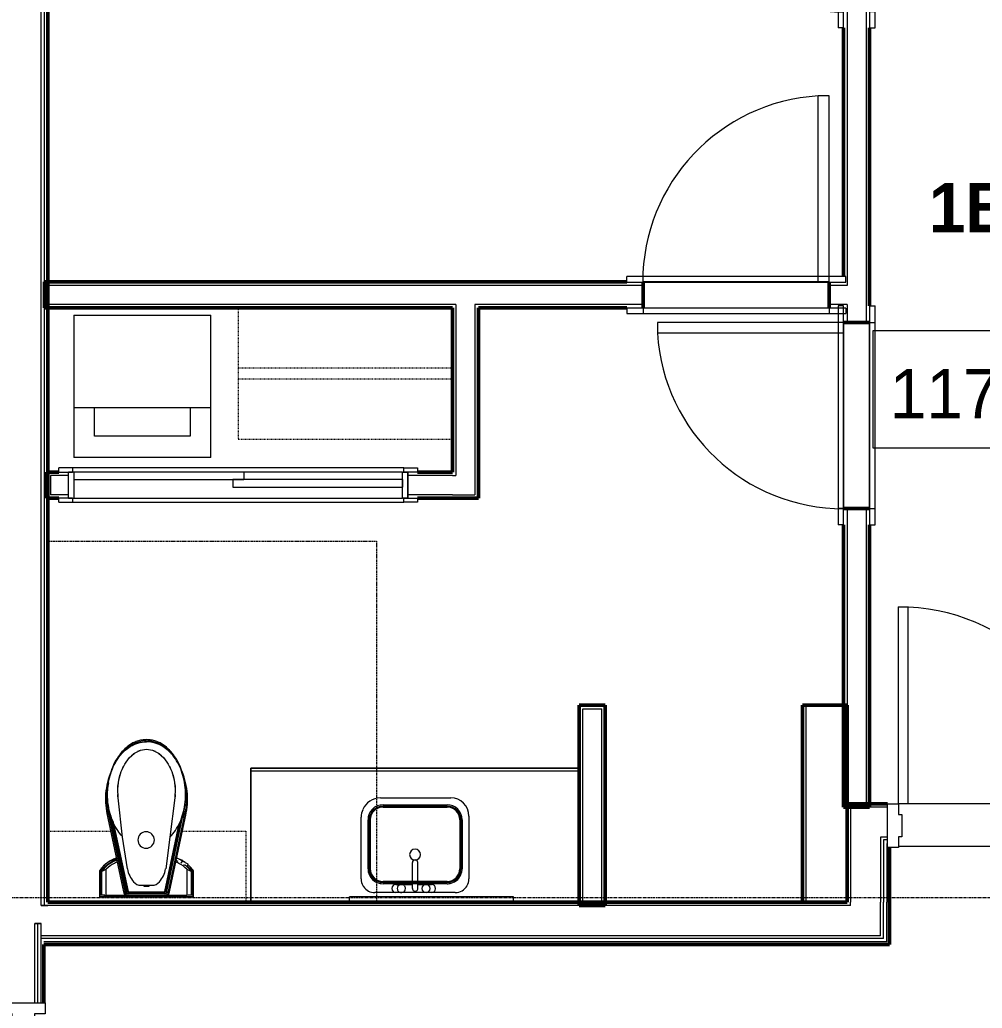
# Model space of a CAD drawing. Header units: inches. Extents: x -4218 to -1830, y 9767 to 12426.
# Drawn here: x -3464.4 to -3288.6, y 11827 to 12007.7 of the extents above; entities that cross this region are included whole.
import ezdxf

# ---------------------------------------------------------------- set-up
doc = ezdxf.new("R2010")
doc.units = ezdxf.units.IN
doc.header["$MEASUREMENT"] = 0
for name, pattern in [('Dash', [0.25, 0.125, -0.125]), ('Grid Line 1_2_', [0.875, 0.5, -0.125, 0.125, -0.125]), ('Hidden', [0.28125, 0.1875, -0.09375])]:
    doc.linetypes.add(name, pattern=pattern)
for name, color, linetype, lineweight in [('0-1', 7, 'Continuous', 5), ('0-2', 10, 'Continuous', 9), ('A-AREA-IDEN', 2, 'Continuous', 9), ('A-DOOR-1', 10, 'Continuous', 9), ('A-DOOR-2', 50, 'Continuous', 20), ('A-DOOR-FRAM-1', 10, 'Continuous', 9), ('A-DOOR-FRAM-3', 50, 'Continuous', 20), ('A-WALL-1', 7, 'Continuous', 50), ('A-WALL-2', 250, 'Continuous', 13), ('A-WALL-3', 10, 'Continuous', 9), ('A-WALL-4', 252, 'Continuous', 9), ('A-WALL-5', 253, 'Continuous', 9), ('A-WALL-7', 113, 'Continuous', 9), ('I-WALL-1', 7, 'Continuous', 50), ('I-WALL-2', 10, 'Continuous', 9), ('I-WALL-4', 253, 'Continuous', 9), ('P-SANR-FIXT-1', 10, 'Continuous', 9), ('P-SANR-FIXT-2', 252, 'Continuous', 9), ('P-SANR-FIXT-3', 10, 'Hidden', 9), ('Q-CASE-1', 252, 'Continuous', 9), ('Q-CASE-2', 10, 'Continuous', 9), ('Q-CASE-3', 253, 'Continuous', 9), ('Q-CASE-4', 252, 'Dash', 9), ('Q-CASE-5', 10, 'Dash', 9), ('Q-CASE-8', 254, 'Continuous', 9), ('Q-CASE-HDLN-1', 10, 'Dash', 9), ('Q-CASE-HDLN-2', 252, 'Dash', 9), ('S-GRID-1', 1, 'Grid Line 1_2_', 9)]:
    doc.layers.add(name, color=color, linetype=linetype, lineweight=lineweight)
doc.styles.add('Century Gothic', font='ufonts.com_century-gothic.ttf', dxfattribs={"height": 9})
doc.styles.add('Century Gothic_B', font='GOTHICB.TTF', dxfattribs={"height": 9})

# ---------------------------------------------------------------- blocks, each defined once
blk = doc.blocks.new('Stacked Washer and Dryer - 26_x25_ - Private-1352637-BACKGROUND - RCP - 1ST FLOOR')
at = {"layer": 'P-SANR-FIXT-1'}
for p, q in [((26, 12.5), (0, 12.5)), ((0, -12.5), (0, 12.5)), ((16.90625, 12.5), (16.90625, -12.5)), ((26, 12.5), (26, -12.5)), ((16.90625, 8.75), (22.09375, 8.75)), ((22.09375, 8.75), (22.09375, -8.75)), ((22.09375, -8.75), (16.90625, -8.75)), ((0, -12.5), (26, -12.5))]:
    blk.add_line(p, q, dxfattribs=at)
blk = doc.blocks.new('SWING - SINGLE - FLUSH - 2-10 x 6-8 - PRIVACY-3199407-BACKGROUND - RCP - 1ST FLOOR')
at = {"layer": 'A-DOOR-1'}
blk.add_arc((17, 2.37), 34.07, 93.3657, 180, dxfattribs=at)
at = {"layer": 'A-DOOR-2'}
for p, q in [((15, 2.37), (15, 36.38)), ((17, 36.38), (15, 36.38)), ((17, 2.37), (17, 36.38)), ((17, 2.37), (15, 2.37))]:
    blk.add_line(p, q, dxfattribs=at)
at = {"layer": 'A-DOOR-FRAM-1'}
for p, q in [((-17, 3.37), (-20, 3.37)), ((-20, 2.37), (-20, 3.37)), ((-20, 2.37), (-17, 2.37)), ((17, 3.37), (-17, 3.37)), ((-17, 2.37), (-17, 3.37)), ((-17, 2.37), (17, 2.37)), ((20, 3.37), (17, 3.37)), ((17, 2.37), (17, 3.37)), ((17, 2.37), (20, 2.37)), ((20, 2.37), (20, 3.37)), ((-17, -2.38), (-20, -2.38)), ((-20, -2.38), (-20, -3.38)), ((-20, -3.38), (-17, -3.38)), ((17, -2.38), (-17, -2.38)), ((-17, -2.38), (-17, -3.38)), ((-17, -3.38), (17, -3.38)), ((20, -2.38), (17, -2.38)), ((17, -2.38), (17, -3.38)), ((17, -3.38), (20, -3.38)), ((20, -2.38), (20, -3.38))]:
    blk.add_line(p, q, dxfattribs=at)
blk = doc.blocks.new('OD_CW_Closet - OD_CW_Closet-2966629-BACKGROUND - RCP - 1ST FLOOR')
at = {"layer": 'Q-CASE-HDLN-1'}
for p, q in [((39.85, 24), (0.74, 24)), ((39.85, 0), (39.85, 24)), ((0.74, 13), (39.85, 13)), ((0.74, 11), (39.85, 11))]:
    blk.add_line(p, q, dxfattribs=at)
at = {"layer": 'Q-CASE-HDLN-2'}
for p, q in [((0.74, 24), (0.74, 0)), ((0.74, 0), (39.85, 0))]:
    blk.add_line(p, q, dxfattribs=at)
blk = doc.blocks.new('Vanity Cabinet-Double Door-ADA - 60_ ADA-2968679-BACKGROUND - RCP - 1ST FLOOR')
at = {"layer": 'Q-CASE-2'}
for p, q in [((-29.26, -24), (-29.26, 0)), ((-29.26, 0), (30.74, 0)), ((30.74, 0), (30.74, -24)), ((30.74, -24), (-29.26, -24))]:
    blk.add_line(p, q, dxfattribs=at)
blk = doc.blocks.new('M_Sink Vanity-Square - 500 x 440mm-1372835-BACKGROUND - RCP - 1ST FLOOR')
at = {"layer": 'P-SANR-FIXT-1'}
for p, q in [((-5.22, 8.73), (6.46, 8.73)), ((-7.72, -2.72), (-7.72, 6.23)), ((8.96, 6.23), (8.96, -2.72)), ((0.12, -5.22), (-5.22, -5.22)), ((0.12, -5.47), (0.12, -5.22)), ((6.46, -5.22), (1.12, -5.22)), ((1.12, -5.47), (1.12, -5.22))]:
    blk.add_line(p, q, dxfattribs=at)
at = {"layer": 'P-SANR-FIXT-2'}
for p, q in [((-5.72, 10.23), (7.14, 10.23)), ((-9.22, -4.59), (-9.22, 6.73)), ((10.46, 6.91), (10.46, -4.59)), ((0.12, -5.22), (0.12, -1.59)), ((1.12, -5.22), (1.12, -1.59)), ((7.96, -7.09), (-6.72, -7.09)), ((-2.88, -5.59), (0.12, -5.59)), ((3.62, -7.09), (-2.88, -7.09)), ((0.12, -6.33), (0.12, -5.47)), ((1.12, -6.33), (1.12, -5.47)), ((1.12, -5.59), (3.62, -5.59))]:
    blk.add_line(p, q, dxfattribs=at)
for centre, radius, start, end in [((-5.72, 6.73), 3.5, 90, 156.9352), ((7.14, 6.91), 3.32, 360, 90), ((-5.72, 6.73), 3.5, 157.5, 180), ((-5.22, 6.23), 2.5, 90, 180), ((6.46, 6.23), 2.5, 360, 90), ((0.62, -0.13), 1, 360, 180), ((0.62, -0.13), 1, 180, 0), ((0.62, -1.59), 0.5, 360, 180), ((-5.22, -2.72), 2.5, 180, 270), ((6.46, -2.72), 2.5, 270, 360), ((-6.72, -4.59), 2.5, 180, 209.2665), ((7.96, -4.59), 2.5, 330.7335, 0), ((-6.72, -4.59), 2.5, 210, 212.8234), ((-6.72, -4.59), 2.5, 213.9421, 270), ((-2.88, -6.34), 0.75, 90, 270), ((-1.88, -6.34), 0.75, 45, 180), ((-1.88, -6.34), 0.75, 180, 225), ((-1.88, -6.34), 0.75, 225, 0), ((-1.88, -6.34), 0.75, 360, 43.2336), ((0.62, -6.33), 0.5, 180, 300), ((0.62, -6.33), 0.5, 300, 0), ((2.62, -6.34), 0.75, 0, 180), ((2.62, -6.34), 0.75, 180, 270), ((2.62, -6.34), 0.75, 270, 0), ((3.62, -6.34), 0.75, 360, 90), ((3.62, -6.34), 0.75, 270, 357.6929), ((7.96, -4.59), 2.5, 270, 330)]:
    blk.add_arc(centre, radius, start, end, dxfattribs=at)
blk = doc.blocks.new('Plbg-Toilet Wall Mount FV-UH - _ALL_ADA-2253648-BACKGROUND - RCP - 1ST FLOOR')
at = {"layer": 'P-SANR-FIXT-1'}
for p, q in [((-4.36, 11.88), (-5.19, 19.06)), ((5.19, 19.06), (4.27, 11.88)), ((-7.04, 15.38), (-4.18, 1.93)), ((-6.84, 15.43), (-3.97, 1.95)), ((-3.72, 1.97), (-6.6, 15.49)), ((-6.46, 15.52), (-3.58, 1.97)), ((-6.18, 14.86), (-3.44, 1.97)), ((6.18, 14.86), (3.44, 1.97)), ((3.58, 1.97), (6.46, 15.52)), ((3.72, 1.97), (6.6, 15.49)), ((6.84, 15.43), (3.97, 1.95)), ((4.18, 1.93), (7.04, 15.38)), ((-3.32, 1.96), (-5.95, 14.34)), ((-3.32, 1.96), (-5.95, 14.34)), ((5.95, 14.34), (3.32, 1.96)), ((3.32, 1.96), (5.95, 14.34)), ((-3.5, 6.09), (-4.36, 11.88)), ((4.27, 11.88), (3.5, 6.09)), ((5.38, 7.67), (5.73, 7.49)), ((5.56, 8.05), (5.48, 8.09)), ((6.06, 7.8), (5.57, 8.06)), ((6.57, 7.53), (6.06, 7.8)), ((6.36, 7.15), (6.57, 7.53)), ((7.6, 6.98), (6.57, 7.53)), ((-8.59, 5.72), (-8.59, 1)), ((-8.54, 5.71), (-8.54, 1.05)), ((-8.31, 1.28), (-8.31, 5.64)), ((-8.22, 5.61), (-7.36, 6.07)), ((-8.22, 5.61), (-8.22, 1.37)), ((-7.36, 1.24), (-7.36, 6.07)), ((6.78, 6.93), (7.4, 6.6)), ((7.36, 6.07), (7.36, 1.24)), ((7.36, 6.07), (8.22, 5.61)), ((7.4, 6.6), (7.6, 6.98)), ((8.22, 1.37), (8.22, 5.61)), ((8.31, 5.64), (8.31, 1.28)), ((8.54, 1.05), (8.54, 5.71)), ((8.59, 1), (8.59, 5.72)), ((3.28, 1.87), (-3.28, 1.87)), ((3.28, 1.87), (-3.28, 1.87)), ((1, 3.09), (-1, 3.09)), ((-0.5, 3.09), (-0.5, 2.94)), ((-0.5, 2.94), (0.5, 2.94)), ((0.5, 2.94), (0.5, 3.09)), ((-8.59, 1), (-8.54, 1.05)), ((-8.59, 1), (8.59, 1)), ((-8.54, 1.05), (-3.28, 1.05)), ((-7.63, 1.28), (-8.31, 1.28)), ((-8.22, 1.37), (-7.36, 1.24)), ((-3.78, 1.24), (-7.36, 1.24)), ((-3.28, 1.76), (3.28, 1.76)), ((-3.28, 1.62), (3.28, 1.62)), ((3.28, 1.48), (-3.28, 1.48)), ((-3.28, 1.23), (3.28, 1.23)), ((-3.28, 1.03), (3.28, 1.03)), ((3.28, 1.05), (8.54, 1.05)), ((7.36, 1.24), (3.8, 1.24)), ((8.22, 1.37), (7.36, 1.24)), ((8.31, 1.28), (7.63, 1.28)), ((8.54, 1.05), (8.59, 1))]:
    blk.add_line(p, q, dxfattribs=at)
at = {"layer": 'P-SANR-FIXT-1', "flags": 128}
for points in [[(3.39, 28.52), (3.22, 28.65), (3.05, 28.77), (2.87, 28.89), (2.68, 29), (2.49, 29.11), (2.3, 29.2), (2.1, 29.29), (1.9, 29.37), (1.7, 29.44), (1.49, 29.51), (1.29, 29.56), (1.08, 29.61), (0.86, 29.65), (0.65, 29.68), (0.44, 29.7), (0.22, 29.71), (0.01, 29.72), (-0.21, 29.71), (-0.43, 29.7), (-0.64, 29.68), (-0.85, 29.65), (-1.07, 29.61), (-1.28, 29.57), (-1.48, 29.51), (-1.69, 29.45), (-1.89, 29.37), (-2.09, 29.29), (-2.29, 29.21), (-2.48, 29.11), (-2.67, 29.01), (-2.86, 28.9), (-3.04, 28.78), (-3.22, 28.65), (-3.39, 28.52), (-3.39, 28.52)], [(-3.39, 28.52), (-3.68, 28.27), (-3.96, 28.02), (-4.22, 27.76), (-4.48, 27.48), (-4.73, 27.2), (-4.96, 26.9), (-5.18, 26.6), (-5.39, 26.29), (-5.58, 25.97), (-5.77, 25.64), (-5.94, 25.3), (-6.09, 24.96), (-6.24, 24.61), (-6.37, 24.26), (-6.46, 23.97)], [(-5.19, 19.06), (-5.24, 20.72), (-5.04, 22.36), (-4.61, 23.9), (-3.97, 25.27), (-3.15, 26.4), (-2.18, 27.25), (-1.12, 27.78), (0, 27.96)], [(-2.73, 26.82), (-2.44, 27.07), (-2.32, 27.16)], [(-1.57, 27.6), (-1.26, 27.73), (-1.19, 27.76)], [(0, 27.96), (1.12, 27.78), (2.18, 27.25), (3.15, 26.4), (3.97, 25.27), (4.61, 23.9), (5.04, 22.36), (5.24, 20.72), (5.19, 19.06)], [(1.19, 27.76), (1.26, 27.73), (1.57, 27.6)], [(2.32, 27.16), (2.44, 27.07), (2.73, 26.82)], [(6.46, 23.97), (6.34, 24.32), (6.21, 24.68), (6.07, 25.02), (5.91, 25.36), (5.74, 25.7), (5.55, 26.02), (5.35, 26.34), (5.14, 26.65), (4.92, 26.95), (4.68, 27.25), (4.44, 27.53), (4.18, 27.8), (3.91, 28.07), (3.63, 28.32), (3.39, 28.52)], [(-3.7, 25.7), (-3.48, 26), (-3.33, 26.19)], [(3.33, 26.19), (3.48, 26), (3.7, 25.7)], [(-6.46, 23.97), (-6.66, 23.47), (-6.84, 22.97), (-6.99, 22.46), (-7.13, 21.94), (-7.25, 21.42), (-7.34, 20.89), (-7.41, 20.36), (-7.47, 19.83), (-7.5, 19.29), (-7.5, 19.22)], [(-4.46, 24.29), (-4.32, 24.6), (-4.17, 24.9)], [(4.17, 24.9), (4.32, 24.6), (4.46, 24.29)], [(7.5, 19.22), (7.47, 19.75), (7.42, 20.28), (7.35, 20.81), (7.26, 21.34), (7.15, 21.86), (7.01, 22.38), (6.86, 22.89), (6.69, 23.4), (6.49, 23.9), (6.46, 23.97)], [(-4.97, 22.68), (-4.91, 22.94), (-4.79, 23.36)], [(4.79, 23.36), (4.91, 22.94), (4.97, 22.68)], [(-5.23, 20.93), (-5.21, 21.12), (-5.16, 21.62)], [(5.16, 21.62), (5.21, 21.12), (5.23, 20.93)], [(-7.5, 19.22), (-7.51, 18.71), (-7.49, 18.2), (-7.46, 17.69), (-7.4, 17.19), (-7.33, 16.68), (-7.23, 16.18), (-7.12, 15.69), (-7.04, 15.38)], [(-5.2, 19.16), (-5.21, 19.24), (-5.24, 19.7)], [(5.24, 19.7), (5.21, 19.24), (5.2, 19.16)], [(7.04, 15.38), (7.16, 15.87), (7.27, 16.37), (7.36, 16.87), (7.43, 17.38), (7.47, 17.88), (7.5, 18.39), (7.51, 18.9), (7.5, 19.22)], [(-6.2, 7.78), (-6.42, 7.67), (-6.63, 7.55), (-6.84, 7.42), (-7.04, 7.29), (-7.24, 7.15), (-7.43, 7), (-7.61, 6.84), (-7.79, 6.67), (-7.96, 6.5), (-8.13, 6.32), (-8.28, 6.14), (-8.43, 5.95), (-8.58, 5.75), (-8.59, 5.72)], [(-5.48, 8.09), (-5.72, 7.99), (-6.08, 7.83), (-6.2, 7.78)], [(6.2, 7.78), (5.84, 7.94), (5.67, 8.01)], [(7.06, 7.27), (6.86, 7.41), (6.65, 7.53), (6.44, 7.65), (6.23, 7.76), (6.2, 7.78)], [(-8.59, 5.72), (-8.57, 5.72), (-8.54, 5.71)], [(8.59, 5.72), (8.45, 5.92), (8.3, 6.11), (8.15, 6.3), (7.98, 6.48), (7.81, 6.65), (7.63, 6.82), (7.55, 6.89)], [(8.59, 5.72), (8.57, 5.72), (8.54, 5.71)], [(-4.18, 1.93), (-4.18, 1.89), (-4.17, 1.86), (-4.17, 1.82), (-4.17, 1.78), (-4.16, 1.75), (-4.15, 1.71), (-4.14, 1.68), (-4.13, 1.65), (-4.12, 1.61), (-4.11, 1.58), (-4.09, 1.54), (-4.08, 1.51), (-4.06, 1.48), (-4.04, 1.45), (-4.02, 1.42), (-4, 1.39), (-3.98, 1.36), (-3.96, 1.33), (-3.93, 1.31), (-3.91, 1.28), (-3.88, 1.26), (-3.85, 1.23), (-3.83, 1.21), (-3.8, 1.19), (-3.77, 1.17), (-3.74, 1.15), (-3.7, 1.13), (-3.67, 1.12), (-3.64, 1.1), (-3.61, 1.09), (-3.57, 1.08), (-3.54, 1.06), (-3.5, 1.06), (-3.47, 1.05), (-3.43, 1.04), (-3.4, 1.03), (-3.36, 1.03), (-3.33, 1.03), (-3.29, 1.03), (-3.28, 1.03)], [(3.28, 1.03), (3.31, 1.03), (3.35, 1.03), (3.39, 1.03), (3.42, 1.04), (3.46, 1.04), (3.49, 1.05), (3.53, 1.06), (3.56, 1.07), (3.6, 1.08), (3.63, 1.1), (3.66, 1.11), (3.69, 1.13), (3.73, 1.15), (3.76, 1.16), (3.79, 1.18), (3.82, 1.2), (3.84, 1.23), (3.87, 1.25), (3.9, 1.27), (3.92, 1.3), (3.95, 1.33), (3.97, 1.35), (3.99, 1.38), (4.01, 1.41), (4.03, 1.44), (4.05, 1.47), (4.07, 1.5), (4.09, 1.53), (4.1, 1.57), (4.12, 1.6), (4.13, 1.63), (4.14, 1.67), (4.15, 1.7), (4.16, 1.74), (4.16, 1.77), (4.17, 1.81), (4.17, 1.84), (4.18, 1.88), (4.18, 1.92), (4.18, 1.93)]]:
    blk.add_lwpolyline(points, dxfattribs=at)
at = {"layer": 'P-SANR-FIXT-1'}
for centre, radius, start, end in [((0, 24.33), 5.19, 50.983, 129.017), ((2.52, 21.22), 9.19, 129.017, 134.6706), ((-2.52, 21.22), 9.19, 45.3294, 50.983), ((-2.52, 21.22), 9.19, 39.6369, 39.7894), ((5.86, 18.78), 13.17, 166.6125, 178.1438), ((-5.86, 18.78), 13.17, 1.8562, 13.3875), ((5.21, 18.81), 12.52, 178.1438, 195.647), ((-5.21, 18.81), 12.52, 344.353, 1.8562), ((5.21, 18.81), 12.27, 184.8224, 195.684), ((-5.21, 18.81), 12.27, 344.316, 355.1776), ((5.21, 18.81), 12.12, 194.5231, 195.7055), ((-5.21, 18.81), 12.12, 344.2945, 345.4769), ((-0.07, 11.38), 1.5, 90, 180), ((-0.07, 11.38), 1.5, 0, 90), ((-0.07, 11.38), 1.5, 180, 270), ((-0.07, 11.38), 1.5, 270, 360), ((-3.58, 2.29), 6.08, 115.5531, 145.6316), ((-3.58, 2.29), 5.8, 115.5531, 144.7885), ((-3.58, 2.29), 5.7, 115.5531, 144.4831), ((-3.58, 2.29), 6.03, 115.5531, 118.4021), ((-3.58, 2.29), 6.01, 115.5531, 116.7956), ((-1.97, -1.06), 9.79, 110.9873, 115.5531), ((-1.97, -1.06), 9.74, 112.4799, 115.5531), ((-1.97, -1.06), 9.73, 114.2165, 115.5531), ((-1.97, -1.06), 9.51, 111.1968, 115.5531), ((-1.97, -1.06), 9.42, 111.292, 115.5531), ((-1.97, -1.06), 9.06, 111.6673, 115.5531), ((1.97, -1.06), 9.06, 64.4469, 68.3327), ((1.97, -1.06), 9.79, 68.5107, 69.0127), ((1.97, -1.06), 9.79, 64.4469, 66.4646), ((3.58, 2.29), 6.08, 59.8162, 64.4469), ((-3.58, 2.29), 6.03, 143.0957, 145.478), ((-3.58, 2.29), 6.01, 143.868, 145.4479), ((-3.58, 2.29), 5.34, 115.5531, 135.0558), ((1.71, 7.14), 5.31, 191.457, 220), ((-1.71, 7.14), 5.31, 320, 348.543), ((3.58, 2.29), 5.34, 44.9442, 64.4469), ((3.58, 2.29), 5.7, 35.5169, 52.2434), ((3.58, 2.29), 5.8, 35.2115, 48.4633), ((3.58, 2.29), 6.08, 34.3684, 49.1307), ((3.58, 2.29), 6.03, 34.522, 36.9043), ((3.58, 2.29), 6.01, 34.5521, 36.132), ((-1, 4.87), 1.77, 220, 270), ((1, 4.87), 1.77, 270, 320), ((-3.28, 1.93), 0.696, 178.1504, 270), ((-3.28, 1.93), 0.446, 174.6724, 270), ((-3.28, 1.93), 0.304, 170.9836, 270), ((-3.28, 1.93), 0.168, 163.6202, 183.372), ((-3.28, 1.93), 0.0508, 138.9841, 270), ((-3.28, 1.93), 0.0508, 138.9841, 270), ((3.28, 1.93), 0.446, 270, 5.3276), ((3.28, 1.93), 0.304, 270, 9.0164), ((3.28, 1.93), 0.0508, 270, 41.0159), ((3.28, 1.93), 0.0508, 270, 41.0159), ((3.28, 1.93), 0.696, 270, 1.8496), ((3.28, 1.93), 0.168, 356.6274, 16.3798)]:
    blk.add_arc(centre, radius, start, end, dxfattribs=at)
for points, knots in [([(-3.93, 27.75), (-3.64, 28.01), (-2.9, 28.56), (-1.58, 29.16), (-0.53, 29.32), (0, 29.32)], [0.828916, 0.828916, 0.828916, 0.828916, 0.875, 0.9375, 1, 1, 1, 1]), ([(3.93, 27.75), (3.64, 28.01), (2.9, 28.56), (1.58, 29.16), (0.53, 29.32), (0, 29.32)], [-0.171084, -0.171084, -0.171084, -0.171084, -0.125, -0.0625, 0, 0, 0, 0]), ([(-4.39, 12.02), (-4.71, 12.35), (-5.34, 13.15), (-6.11, 14.55), (-6.89, 16.7), (-7.28, 19.66), (-6.89, 22.62), (-6.11, 24.78), (-5.3, 26.24), (-4.53, 27.2), (-4.04, 27.65), (-3.94, 27.74)], [0.1958498, 0.1958498, 0.1958498, 0.1958498, 0.25, 0.3125, 0.375, 0.5, 0.625, 0.6875, 0.75, 0.8125, 0.8284856, 0.8284856, 0.8284856, 0.8284856]), ([(4.28, 11.91), (4.64, 12.27), (5.32, 13.1), (6.11, 14.55), (6.89, 16.7), (7.28, 19.66), (6.89, 22.62), (6.11, 24.78), (5.3, 26.24), (4.53, 27.2), (4.04, 27.65), (3.94, 27.74)], [-0.8099436, -0.8099436, -0.8099436, -0.8099436, -0.75, -0.6875, -0.625, -0.5, -0.375, -0.3125, -0.25, -0.1875, -0.1715144, -0.1715144, -0.1715144, -0.1715144]), ([(-6.46, 23.97), (-6.46, 23.97), (-6.46, 23.97), (-6.43, 23.96), (-6.39, 23.94), (-6.36, 23.93)], [-1, -1, -1, -1, -0.7857143, -0.5714286, -0.2857143, -0.2857143, -0.2857143, -0.2857143]), ([(6.46, 23.97), (6.46, 23.97), (6.46, 23.97), (6.43, 23.96), (6.39, 23.94), (6.36, 23.93)], [-1, -1, -1, -1, -0.7857143, -0.5714286, -0.2857143, -0.2857143, -0.2857143, -0.2857143]), ([(-7.04, 15.38), (-7.04, 15.38), (-7.03, 15.38), (-6.99, 15.39), (-6.92, 15.41), (-6.87, 15.42), (-6.84, 15.43)], [0.1071734, 0.1071734, 0.1071734, 0.1071734, 0.2857143, 0.5714286, 0.7857143, 1, 1, 1, 1]), ([(-6.46, 15.52), (-6.46, 15.52), (-6.45, 15.53), (-6.42, 15.53), (-6.42, 15.53)], [0, 0, 0, 0, 0.3333333, 0.5, 0.5, 0.5, 0.5]), ([(6.46, 15.52), (6.46, 15.52), (6.45, 15.53), (6.42, 15.53), (6.42, 15.53)], [-1, -1, -1, -1, -0.6666667, -0.5, -0.5, -0.5, -0.5]), ([(7.04, 15.38), (7.04, 15.38), (7.03, 15.38), (7.01, 15.39), (6.95, 15.4), (6.89, 15.42), (6.86, 15.43), (6.84, 15.43)], [-0.8928266, -0.8928266, -0.8928266, -0.8928266, -0.7857143, -0.5714286, -0.2857143, -0.1428571, 0, 0, 0, 0]), ([(-8.54, 5.71), (-8.54, 5.71), (-8.53, 5.71), (-8.51, 5.7), (-8.49, 5.69), (-8.47, 5.69), (-8.46, 5.68), (-8.44, 5.68), (-8.42, 5.67), (-8.41, 5.67)], [0, 0, 0, 0, 0.285714, 0.428571, 0.571429, 0.678571, 0.732143, 0.785714, 1, 1, 1, 1]), ([(8.54, 5.71), (8.54, 5.71), (8.54, 5.71), (8.52, 5.7), (8.49, 5.69), (8.46, 5.68), (8.44, 5.68), (8.42, 5.67), (8.41, 5.67)], [-1, -1, -1, -1, -0.857143, -0.571429, -0.428571, -0.285714, -0.142857, 0, 0, 0, 0]), ([(-4.18, 1.93), (-4.18, 1.93), (-4.17, 1.93), (-4.15, 1.93), (-4.09, 1.94), (-4.03, 1.94), (-3.99, 1.95), (-3.97, 1.95)], [-0.8930814, -0.8930814, -0.8930814, -0.8930814, -0.7857143, -0.5714286, -0.2857143, -0.1428571, 0, 0, 0, 0]), ([(-3.56, 1.97), (-3.54, 1.97), (-3.52, 1.97), (-3.47, 1.97), (-3.45, 1.97), (-3.44, 1.97)], [-0.6666667, -0.6666667, -0.6666667, -0.6666667, -0.3333333, -0.1666667, 0, 0, 0, 0]), ([(3.97, 1.95), (4, 1.95), (4.05, 1.94), (4.13, 1.93), (4.17, 1.93), (4.18, 1.93), (4.18, 1.93)], [-1, -1, -1, -1, -0.7857143, -0.5714286, -0.2857143, -0.1069186, -0.1069186, -0.1069186, -0.1069186]), ([(-8.54, 1.05), (-8.54, 1.05), (-8.54, 1.05), (-8.53, 1.06), (-8.52, 1.07), (-8.52, 1.08), (-8.51, 1.09), (-8.5, 1.09), (-8.49, 1.1), (-8.48, 1.12), (-8.47, 1.13), (-8.46, 1.14), (-8.44, 1.16), (-8.42, 1.17), (-8.41, 1.19)], [0, 0, 0, 0, 0.166667, 0.25, 0.333333, 0.416667, 0.458333, 0.5, 0.583333, 0.666667, 0.708333, 0.75, 0.833333, 1, 1, 1, 1]), ([(8.41, 1.19), (8.42, 1.17), (8.44, 1.16), (8.46, 1.13), (8.47, 1.12), (8.48, 1.11), (8.49, 1.1), (8.5, 1.09), (8.51, 1.09), (8.52, 1.08), (8.52, 1.07), (8.53, 1.06), (8.54, 1.05), (8.54, 1.05), (8.54, 1.05)], [-1, -1, -1, -1, -0.833333, -0.75, -0.666667, -0.625, -0.583333, -0.5, -0.458333, -0.416667, -0.333333, -0.25, -0.166667, 0, 0, 0, 0])]:
    blk.add_open_spline(points, degree=3, knots=knots, dxfattribs=at)
for points in [[(-6.61, 15.49), (-6.56, 15.5), (-6.51, 15.51), (-6.46, 15.52)], [(6.61, 15.49), (6.56, 15.5), (6.51, 15.51), (6.46, 15.52)], [(-3.73, 1.97), (-3.69, 1.97), (-3.63, 1.97), (-3.58, 1.97)], [(3.44, 1.97), (3.46, 1.97), (3.51, 1.97), (3.54, 1.97), (3.56, 1.97)], [(3.58, 1.97), (3.63, 1.97), (3.69, 1.97), (3.73, 1.97)]]:
    blk.add_open_spline(points, degree=3, dxfattribs=at)
at = {"layer": 'P-SANR-FIXT-3'}
for p, q in [((-18, 0), (-18, 66)), ((-18, 66), (42, 66)), ((42, 66), (42, 0)), ((-0.02, 0), (-18, 0)), ((42, 0), (-0.02, 0))]:
    blk.add_line(p, q, dxfattribs=at)
blk = doc.blocks.new('300 Series Wall Hung Cabinet_326 - 36_-V90-BACKGROUND - RCP - 1ST FLOOR')
at = {"layer": 'Q-CASE-4'}
blk.add_line((18, 0.19), (-18, 0.19), dxfattribs=at)
at = {"layer": 'Q-CASE-5'}
for p, q in [((-18, 0.19), (-18, 13.19)), ((-18, 13.19), (-6.65, 13.19)), ((6.4, 13.19), (18, 13.19)), ((18, 13.19), (18, 0.19))]:
    blk.add_line(p, q, dxfattribs=at)
blk = doc.blocks.new('BATHROOM MIRROR - BATHROOM MIRROR 30_-2860221-BACKGROUND - RCP - 1ST FLOOR')
at = {"layer": 'Q-CASE-1'}
for p, q in [((15.74, -23), (-14.26, -23)), ((-14.26, -24), (-14.26, -23)), ((15.74, -24), (15.74, -23))]:
    blk.add_line(p, q, dxfattribs=at)
at = {"layer": 'Q-CASE-3'}
blk.add_line((-14.26, -24), (15.74, -24), dxfattribs=at)
at = {"layer": 'Q-CASE-8'}
blk.add_line((-11.26, -24), (12.74, -24), dxfattribs=at)
blk.add_line((-11.26, -24), (12.74, -24), dxfattribs=at)
blk = doc.blocks.new('SLIDING - FLUSH - 5-0 x 6-8-3203585-BACKGROUND - RCP - 1ST FLOOR')
at = {"layer": 'A-DOOR-1'}
for p, q in [((-32.75, 2.25), (-32.75, 3)), ((-30.25, 3), (-32.75, 3)), ((-32.75, 2.25), (-30.25, 2.25)), ((30.25, 3), (-30.25, 3)), ((-30.25, 3), (-30.25, 2.25)), ((1, 2.25), (-30, 2.25)), ((-30, 2.25), (-30, 0.88)), ((1, 2.25), (1, 0.88)), ((30.25, 2.25), (30.25, 3)), ((30.25, 3), (32.75, 3)), ((32.75, 2.25), (30.25, 2.25)), ((32.75, 3), (32.75, 2.25)), ((-30, 0.88), (1, 0.88)), ((30, 0.88), (-1, 0.88)), ((-1, 0.88), (-1, -0.5)), ((30, 0.88), (30, -0.5)), ((-1, -0.5), (30, -0.5)), ((-32.75, -3.25), (-32.75, -2.5)), ((-30.25, -2.5), (-32.75, -2.5)), ((-32.75, -3.25), (-30.25, -3.25)), ((-30.25, -2.5), (-30.25, -3.25)), ((-30.25, -3.25), (30.25, -3.25)), ((30.25, -2.5), (32.75, -2.5)), ((30.25, -3.25), (30.25, -2.5)), ((32.75, -3.25), (30.25, -3.25)), ((32.75, -2.5), (32.75, -3.25))]:
    blk.add_line(p, q, dxfattribs=at)
at = {"layer": 'A-DOOR-FRAM-1'}
for p, q in [((-30, 2.25), (-31, 2.25)), ((-31, -2.5), (-31, 2.25)), ((-30, 2.25), (-30, -2.5)), ((30, 2.25), (1, 2.25)), ((30, -2.5), (30, 2.25)), ((30, 2.25), (31, 2.25)), ((31, 2.25), (31, -2.5)), ((-31, -2.5), (-30, -2.5)), ((-30, -2.5), (30, -2.5)), ((31, -2.5), (30, -2.5))]:
    blk.add_line(p, q, dxfattribs=at)
blk = doc.blocks.new('CTR - 1st Phase - Unit Layouts_rvt-1-BACKGROUND - RCP - 1ST FLOOR')
at = {"layer": 'A-WALL-1'}
for p, q in [((-3313.92, 11960.74), (-3313.92, 12006.16)), ((-3309.17, 12006.16), (-3309.17, 11959.74)), ((-3459.9, 11959.74), (-3353.55, 11959.74)), ((-3459.9, 11959.11), (-3459.9, 11959.74)), ((-3459.9, 11955.61), (-3459.9, 11959.11)), ((-3350.55, 11959.74), (-3350.55, 11954.99)), ((-3316.55, 11954.99), (-3316.55, 11959.74)), ((-3309.17, 11959.74), (-3309.17, 11955.36)), ((-3459.9, 11954.99), (-3459.9, 11955.61)), ((-3385.4, 11954.99), (-3459.9, 11954.99)), ((-3385.4, 11924.99), (-3385.4, 11954.99)), ((-3353.55, 11954.99), (-3380.65, 11954.99)), ((-3380.65, 11954.99), (-3380.65, 11920.24)), ((-3309.17, 11952.36), (-3313.92, 11952.36)), ((-3459.46, 11924.99), (-3457.27, 11924.99)), ((-3459.46, 11924.36), (-3459.46, 11924.99)), ((-3391.77, 11924.99), (-3385.4, 11924.99)), ((-3459.46, 11920.86), (-3459.46, 11924.36)), ((-3459.46, 11920.24), (-3459.46, 11920.86)), ((-3457.27, 11920.24), (-3459.46, 11920.24)), ((-3385.4, 11920.24), (-3391.77, 11920.24)), ((-3381.27, 11920.24), (-3385.4, 11920.24)), ((-3380.65, 11920.24), (-3381.27, 11920.24)), ((-3313.92, 11918.36), (-3309.17, 11918.36)), ((-3313.92, 11863.74), (-3313.92, 11915.36)), ((-3309.17, 11915.36), (-3309.17, 11863.74)), ((-3362.22, 11845.74), (-3362.22, 11882.36)), ((-3362.22, 11882.36), (-3361.59, 11882.36)), ((-3361.59, 11882.36), (-3358.09, 11882.36)), ((-3358.09, 11882.36), (-3357.47, 11882.36)), ((-3357.47, 11882.36), (-3357.47, 11845.74)), ((-3321.42, 11846.36), (-3321.42, 11882.36)), ((-3321.42, 11882.36), (-3313.3, 11882.36)), ((-3313.3, 11882.36), (-3313.3, 11846.36)), ((-3313.3, 11863.74), (-3313.92, 11863.74)), ((-3309.8, 11863.74), (-3313.3, 11863.74)), ((-3309.17, 11863.74), (-3309.8, 11863.74)), ((-3361.59, 11845.74), (-3362.22, 11845.74)), ((-3358.09, 11845.74), (-3361.59, 11845.74)), ((-3357.47, 11845.74), (-3358.09, 11845.74)), ((-3313.3, 11846.36), (-3321.42, 11846.36))]:
    blk.add_line(p, q, dxfattribs=at)
at = {"layer": 'A-WALL-2'}
for p, q in [((-3313.3, 12009.16), (-3313.3, 11959.74)), ((-3309.8, 12009.16), (-3309.8, 11959.74)), ((-3350.55, 11959.11), (-3459.27, 11959.11)), ((-3459.27, 11955.61), (-3459.27, 11959.11)), ((-3313.92, 11959.11), (-3316.55, 11959.11)), ((-3313.3, 11959.11), (-3313.92, 11959.11)), ((-3313.3, 11959.74), (-3313.3, 11959.11)), ((-3309.8, 11959.74), (-3309.8, 11959.11)), ((-3309.8, 11959.11), (-3309.8, 11952.36)), ((-3384.77, 11955.61), (-3459.27, 11955.61)), ((-3384.77, 11955.61), (-3384.77, 11954.99)), ((-3350.55, 11955.61), (-3381.27, 11955.61)), ((-3381.27, 11955.61), (-3381.27, 11954.99)), ((-3313.92, 11955.61), (-3316.55, 11955.61)), ((-3313.3, 11955.61), (-3313.92, 11955.61)), ((-3313.3, 11955.61), (-3313.3, 11952.36)), ((-3384.77, 11954.99), (-3384.77, 11924.36)), ((-3381.27, 11954.99), (-3381.27, 11920.86)), ((-3455.52, 11924.36), (-3458.84, 11924.36)), ((-3458.84, 11924.36), (-3458.84, 11920.86)), ((-3385.4, 11924.36), (-3393.52, 11924.36)), ((-3385.4, 11924.36), (-3384.77, 11924.36)), ((-3455.52, 11920.86), (-3458.84, 11920.86)), ((-3385.4, 11920.86), (-3393.52, 11920.86)), ((-3385.4, 11920.86), (-3384.77, 11920.86)), ((-3384.77, 11920.86), (-3381.27, 11920.86)), ((-3313.3, 11918.36), (-3313.3, 11864.37)), ((-3309.8, 11918.36), (-3309.8, 11864.37)), ((-3361.59, 11881.74), (-3358.09, 11881.74)), ((-3361.59, 11846.36), (-3361.59, 11881.74)), ((-3358.09, 11846.36), (-3358.09, 11881.74)), ((-3320.8, 11882.36), (-3320.8, 11846.36)), ((-3313.55, 11882.36), (-3313.55, 11846.36)), ((-3309.8, 11864.37), (-3313.3, 11864.37)), ((-3358.09, 11846.36), (-3361.59, 11846.36))]:
    blk.add_line(p, q, dxfattribs=at)
at = {"layer": 'A-WALL-3'}
for p, q in [((-3316.55, 11959.74), (-3350.55, 11959.74)), ((-3350.55, 11954.99), (-3316.55, 11954.99)), ((-3313.92, 11952.36), (-3313.92, 11918.36)), ((-3309.17, 11918.36), (-3309.17, 11952.36))]:
    blk.add_line(p, q, dxfattribs=at)
at = {"layer": 'A-WALL-4'}
for p, q in [((-3350.55, 11954.99), (-3350.55, 11959.74)), ((-3316.55, 11954.99), (-3316.55, 11959.74)), ((-3309.17, 11952.36), (-3313.92, 11952.36)), ((-3309.17, 11918.36), (-3313.92, 11918.36))]:
    blk.add_line(p, q, dxfattribs=at)
at = {"layer": 'A-WALL-5'}
for p, q in [((-3455.52, 11920.24), (-3455.52, 11924.99)), ((-3393.52, 11920.24), (-3393.52, 11924.99))]:
    blk.add_line(p, q, dxfattribs=at)
at = {"layer": 'A-WALL-7'}
for p, q in [((-3362.22, 11870.86), (-3422.22, 11870.86)), ((-3422.22, 11870.86), (-3422.22, 11846.36)), ((-3422.22, 11846.36), (-3422.22, 11870.86)), ((-3422.22, 11870.86), (-3362.22, 11870.86)), ((-3362.22, 11846.36), (-3362.22, 11870.86)), ((-3362.22, 11870.86), (-3362.22, 11846.36)), ((-3398.06, 11864.19), (-3386.37, 11864.19)), ((-3398.06, 11864.19), (-3386.37, 11864.19)), ((-3398.06, 11863.94), (-3386.37, 11863.94)), ((-3398.06, 11863.76), (-3386.37, 11863.76)), ((-3400.81, 11852.49), (-3400.81, 11861.44)), ((-3400.81, 11861.44), (-3400.81, 11852.49)), ((-3400.56, 11861.44), (-3400.56, 11852.49)), ((-3400.38, 11852.49), (-3400.38, 11861.44)), ((-3384.05, 11861.44), (-3384.05, 11852.49)), ((-3383.87, 11861.44), (-3383.87, 11852.49)), ((-3383.62, 11861.44), (-3383.62, 11852.49)), ((-3383.62, 11861.44), (-3383.62, 11852.49)), ((-3386.37, 11850.16), (-3398.06, 11850.16)), ((-3386.37, 11849.99), (-3398.06, 11849.99)), ((-3386.37, 11849.74), (-3398.06, 11849.74)), ((-3386.37, 11849.74), (-3398.06, 11849.74)), ((-3422.22, 11846.36), (-3362.22, 11846.36)), ((-3362.22, 11846.36), (-3422.22, 11846.36))]:
    blk.add_line(p, q, dxfattribs=at)
for centre, radius, start, end in [((-3398.06, 11861.44), 2.75, 90, 180), ((-3398.06, 11861.44), 2.75, 90, 180), ((-3398.06, 11861.44), 2.5, 90, 180), ((-3398.06, 11861.44), 2.33, 90, 180), ((-3386.37, 11861.44), 2.75, 360, 90), ((-3386.37, 11861.44), 2.75, 360, 90), ((-3386.37, 11861.44), 2.5, 360, 90), ((-3386.37, 11861.44), 2.33, 360, 90), ((-3398.06, 11852.49), 2.75, 180, 240), ((-3398.06, 11852.49), 2.75, 180, 270), ((-3398.06, 11852.49), 2.5, 180, 270), ((-3398.06, 11852.49), 2.33, 180, 270), ((-3386.37, 11852.49), 2.33, 270, 360), ((-3386.37, 11852.49), 2.5, 270, 0), ((-3386.37, 11852.49), 2.75, 270, 0), ((-3386.37, 11852.49), 2.75, 345, 0), ((-3386.37, 11852.49), 2.75, 285, 345), ((-3398.06, 11852.49), 2.75, 240, 270), ((-3386.37, 11852.49), 2.75, 270, 285)]:
    blk.add_arc(centre, radius, start, end, dxfattribs=at)
at = {"layer": '0-2'}
for name, p, rotation in [('SWING - SINGLE - FLUSH - 2-10 x 6-8 - PRIVACY-3199407-BACKGROUND - RCP - 1ST FLOOR', (-3311.55, 12026.16), 90.00000000000159), ('SWING - SINGLE - FLUSH - 2-10 x 6-8 - PRIVACY-3199407-BACKGROUND - RCP - 1ST FLOOR', (-3311.55, 11935.36), 90.00000000000081), ('Stacked Washer and Dryer - 26_x25_ - Private-1352637-BACKGROUND - RCP - 1ST FLOOR', (-3442.02, 11953.65), 270.0000000000069), ('OD_CW_Closet - OD_CW_Closet-2966629-BACKGROUND - RCP - 1ST FLOOR', (-3384.66, 11954.99), 180), ('Vanity Cabinet-Double Door-ADA - 60_ ADA-2968679-BACKGROUND - RCP - 1ST FLOOR', (-3391.48, 11846.36), 180)]:
    blk.add_blockref(name, p, dxfattribs=dict(at, rotation=rotation))
for name, p in [('SWING - SINGLE - FLUSH - 2-10 x 6-8 - PRIVACY-3199407-BACKGROUND - RCP - 1ST FLOOR', (-3333.55, 11957.36)), ('SLIDING - FLUSH - 5-0 x 6-8-3203585-BACKGROUND - RCP - 1ST FLOOR', (-3424.52, 11922.74)), ('Plbg-Toilet Wall Mount FV-UH - _ALL_ADA-2253648-BACKGROUND - RCP - 1ST FLOOR', (-3441.27, 11846.36)), ('M_Sink Vanity-Square - 500 x 440mm-1372835-BACKGROUND - RCP - 1ST FLOOR', (-3392.83, 11855.21)), ('300 Series Wall Hung Cabinet_326 - 36_-V90-BACKGROUND - RCP - 1ST FLOOR', (-3441.15, 11846.18)), ('BATHROOM MIRROR - BATHROOM MIRROR 30_-2860221-BACKGROUND - RCP - 1ST FLOOR', (-3389.95, 11870.36))]:
    blk.add_blockref(name, p, dxfattribs=at)
blk = doc.blocks.new('HOLLOW METAL - UNIT DOOR-2191977-BACKGROUND - RCP - 1ST FLOOR')
at = {"layer": 'A-DOOR-1'}
blk.add_arc((18, -4.125), 36, 180, 270, dxfattribs=at)
at = {"layer": 'A-DOOR-2'}
for p, q in [((16.25, -4.125), (18, -4.125)), ((16.25, -40.125), (16.25, -4.125)), ((18, -4.125), (18, -40.125)), ((18, -40.125), (16.25, -40.125))]:
    blk.add_line(p, q, dxfattribs=at)
at = {"layer": 'A-DOOR-FRAM-3'}
for p, q in [((-20, 3.875), (-18, 3.875)), ((-20, -4.125), (-20, 3.875)), ((-18, 3.875), (-18, 1.9375)), ((18, 3.875), (20, 3.875)), ((18, 1.9375), (18, 3.875)), ((20, 3.875), (20, -4.125)), ((-18, 1.9375), (-17.375, 1.9375)), ((-17.375, 1.9375), (-17.375, -2.1875)), ((17.375, 1.9375), (18, 1.9375)), ((17.375, -2.1875), (17.375, 1.9375)), ((-18, -2.1875), (-18, -4.125)), ((-17.375, -2.1875), (-18, -2.1875)), ((18, -2.1875), (17.375, -2.1875)), ((18, -4.125), (18, -2.1875)), ((-18, -4.125), (-20, -4.125)), ((20, -4.125), (18, -4.125))]:
    blk.add_line(p, q, dxfattribs=at)
blk = doc.blocks.new('CTR - 1st Phase - Common Walls_rvt-1-BACKGROUND - RCP - 1ST FLOOR')
at = {"layer": 'A-WALL-2'}
for p, q in [((-3460.52, 11845.74), (-3460.52, 12080.69)), ((-3459.9, 11845.74), (-3459.9, 12080.69)), ((-3305.92, 11863.74), (-3312.67, 11863.74)), ((-3312.67, 11863.74), (-3312.67, 11858.24)), ((-3312.67, 11858.24), (-3312.67, 11856.61)), ((-3305.92, 11858.24), (-3307.17, 11858.24)), ((-3307.17, 11858.24), (-3307.17, 11857.74)), ((-3307.17, 11857.74), (-3307.17, 11856.61)), ((-3305.92, 11857.74), (-3306.67, 11857.74)), ((-3306.67, 11857.74), (-3306.67, 11857.11)), ((-3312.67, 11856.61), (-3312.67, 11846.36)), ((-3307.17, 11856.61), (-3307.17, 11846.36)), ((-3306.67, 11857.11), (-3306.67, 11856.61)), ((-3306.67, 11856.61), (-3306.67, 11846.36)), ((-3305.92, 11857.11), (-3306.05, 11857.11)), ((-3306.05, 11857.11), (-3306.05, 11856.61)), ((-3306.05, 11856.61), (-3306.05, 11846.36)), ((-3460.52, 11845.74), (-3459.9, 11845.74)), ((-3459.9, 11845.74), (-3460.52, 11845.74)), ((-3459.9, 11845.74), (-3459.27, 11845.74)), ((-3459.27, 11845.74), (-3459.9, 11845.74)), ((-3312.67, 11845.74), (-3459.27, 11845.74)), ((-3312.67, 11845.74), (-3312.67, 11846.36)), ((-3307.17, 11845.74), (-3307.17, 11846.36)), ((-3307.17, 11840.24), (-3307.17, 11845.74)), ((-3306.67, 11840.24), (-3306.67, 11846.36)), ((-3306.05, 11839.74), (-3306.05, 11846.36)), ((-3461.65, 11827.99), (-3461.65, 11842.49)), ((-3461.65, 11842.49), (-3461.15, 11842.49)), ((-3461.15, 11842.49), (-3461.65, 11842.49)), ((-3461.15, 11827.99), (-3461.15, 11842.49)), ((-3461.15, 11842.49), (-3460.52, 11842.49)), ((-3460.52, 11842.49), (-3461.15, 11842.49)), ((-3460.52, 11840.24), (-3460.52, 11842.49)), ((-3460.52, 11840.24), (-3460.52, 11842.49)), ((-3460.52, 11839.74), (-3460.52, 11840.24)), ((-3460.52, 11839.74), (-3460.52, 11840.24)), ((-3460.02, 11840.24), (-3460.52, 11840.24)), ((-3460.52, 11827.99), (-3460.52, 11839.74)), ((-3460.02, 11839.74), (-3460.52, 11839.74)), ((-3307.17, 11840.24), (-3460.02, 11840.24)), ((-3306.67, 11839.74), (-3460.02, 11839.74)), ((-3306.67, 11839.74), (-3306.67, 11840.24)), ((-3306.05, 11839.11), (-3306.05, 11839.74)), ((-3306.05, 11839.11), (-3460.02, 11839.11))]:
    blk.add_line(p, q, dxfattribs=at)
at = {"layer": 'I-WALL-1'}
for p, q in [((-3459.27, 12080.69), (-3459.27, 11846.36)), ((-3313.3, 11864.36), (-3305.92, 11864.36)), ((-3313.3, 11863.74), (-3313.3, 11864.36)), ((-3313.3, 11856.61), (-3313.3, 11863.74)), ((-3313.3, 11846.36), (-3313.3, 11856.61)), ((-3305.55, 11856.36), (-3305.55, 11846.36)), ((-3459.27, 11846.36), (-3313.3, 11846.36)), ((-3305.55, 11846.36), (-3305.55, 11839.11)), ((-3460.02, 11838.61), (-3460.02, 11827.99)), ((-3305.55, 11838.61), (-3460.02, 11838.61)), ((-3305.55, 11839.11), (-3305.55, 11838.61))]:
    blk.add_line(p, q, dxfattribs=at)
at = {"layer": 'I-WALL-2'}
for p, q in [((-3267.92, 11864.36), (-3302.17, 11864.36)), ((-3303.92, 11856.61), (-3267.92, 11856.61))]:
    blk.add_line(p, q, dxfattribs=at)
at = {"layer": 'I-WALL-4'}
blk.add_line((-3467.77, 11827.99), (-3460.02, 11827.99), dxfattribs=at)
at = {"layer": '0-2'}
for p, rotation in [((-3285.92, 11860.24), 180), ((-3463.65, 11807.99), 270)]:
    blk.add_blockref('HOLLOW METAL - UNIT DOOR-2191977-BACKGROUND - RCP - 1ST FLOOR', p, dxfattribs=dict(at, rotation=rotation))

msp = doc.modelspace()

# ---------------------------------------------------------------- linework, layer by layer
at = {"layer": 'A-AREA-IDEN', "flags": 128}
msp.add_lwpolyline([(-3308.5, 11950.84), (-3224, 11950.84), (-3224, 11929.35), (-3308.5, 11929.35)], close=True, dxfattribs=at)
at = {"layer": 'S-GRID-1'}
msp.add_line((-1830.2, 11847.19), (-4168.71, 11847.19), dxfattribs=at)

# ---------------------------------------------------------------- block references
at = {"layer": '0-1'}
for name in ['CTR - 1st Phase - Unit Layouts_rvt-1-BACKGROUND - RCP - 1ST FLOOR', 'CTR - 1st Phase - Common Walls_rvt-1-BACKGROUND - RCP - 1ST FLOOR']:
    msp.add_blockref(name, (0, 0), dxfattribs=at)

# ---------------------------------------------------------------- texts
at = {"layer": 'A-AREA-IDEN', "char_height": 9, "attachment_point": 1}
for s, insert, width, style in [('1BD - ADA', (-3298.37, 11977.81), 77.568, 'Century Gothic_B'), ('117 - (509 SF)', (-3305.5, 11943.84), 94.839, 'Century Gothic')]:
    msp.add_mtext(s, dxfattribs=dict(at, insert=insert, width=width, style=style))

doc.saveas('drawing.dxf')
